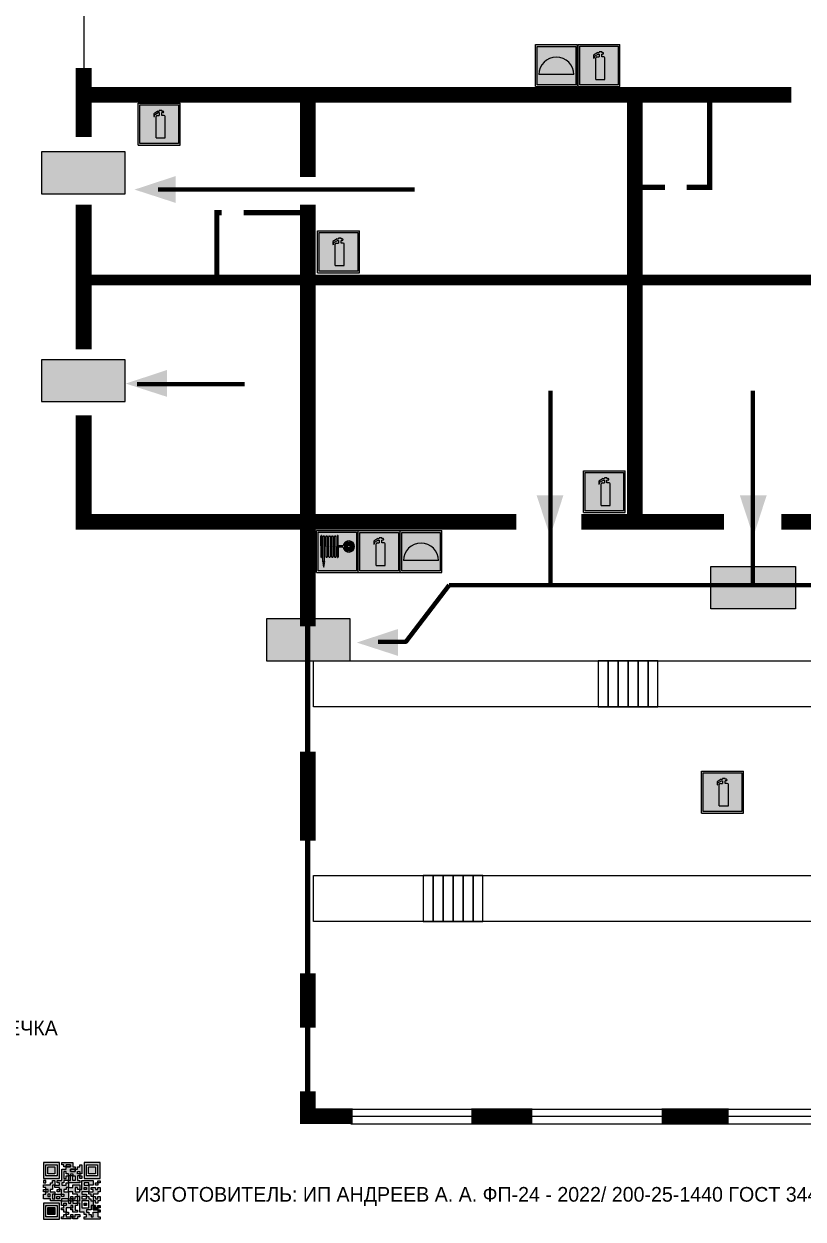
# Model space of a CAD drawing. Header units: millimetres. Extents: x 13114 to 67229, y 22859 to 38520.
# Drawn here: x 33410.3 to 33559.2, y 25476.6 to 25704.9 of the extents above; entities that cross this region are included whole.
import ezdxf

# ---------------------------------------------------------------- set-up
doc = ezdxf.new("R2010")
doc.units = ezdxf.units.MM
doc.layers.add('План_Штампы', color=7, linetype='Continuous')
doc.styles.add('обычный', font='arial.ttf')

# ---------------------------------------------------------------- blocks, each defined once
blk = doc.blocks.new('QR')
at = {"lineweight": 0}
h = blk.add_hatch(color=256, dxfattribs=at)
h.dxf.hatch_style = 1
h.paths.add_polyline_path([(9241.16, 2687.38), (9242.01, 2687.38), (9242.01, 2687.83), (9241.59, 2687.83), (9241.59, 2688.68), (9239.45, 2688.68), (9239.45, 2688.25), (9239.86, 2688.25), (9239.86, 2687.83), (9240.29, 2687.83), (9240.29, 2688.25), (9241.16, 2688.25), (9241.16, 2687.83), (9240.29, 2687.83), (9240.29, 2687.38), (9239.45, 2687.38), (9239.45, 2685.22), (9238.57, 2685.22), (9238.57, 2684.8), (9239.02, 2684.8), (9239.02, 2684.37), (9238.13, 2684.37), (9238.13, 2683.92), (9239.02, 2683.92), (9239.02, 2683.5), (9239.44, 2683.5), (9239.44, 2682.64), (9239.87, 2682.64), (9239.87, 2682.18), (9239.44, 2682.18), (9239.44, 2682.64), (9238.13, 2682.64), (9238.13, 2681.76), (9237.71, 2681.76), (9237.71, 2682.64), (9238.13, 2682.64), (9238.13, 2683.07), (9237.27, 2683.07), (9237.27, 2683.51), (9237.71, 2683.51), (9237.71, 2684.37), (9238.13, 2684.37), (9238.13, 2685.22), (9237.71, 2685.22), (9237.71, 2684.8), (9237.28, 2684.8), (9237.28, 2684.38), (9235.98, 2684.38), (9235.98, 2683.92), (9236.4, 2683.92), (9236.4, 2683.49), (9236.84, 2683.49), (9236.84, 2683.07), (9236.4, 2683.07), (9236.4, 2682.64), (9235.98, 2682.64), (9235.98, 2681.76), (9237.29, 2681.76), (9237.29, 2681.33), (9239.43, 2681.33), (9239.43, 2681.76), (9240.74, 2681.76), (9240.74, 2683.05), (9239.87, 2683.05), (9239.87, 2683.5), (9240.29, 2683.5), (9240.29, 2683.91), (9240.74, 2683.91), (9240.74, 2684.81), (9240.29, 2684.81), (9240.29, 2684.79), (9240.29, 2684.37), (9239.45, 2684.37), (9239.45, 2684.8), (9239.87, 2684.8), (9239.87, 2685.21), (9240.74, 2685.21), (9240.74, 2686.1), (9240.29, 2686.1), (9240.29, 2685.64), (9239.86, 2685.64), (9239.86, 2686.95), (9240.29, 2686.95), (9240.29, 2686.52), (9240.74, 2686.52), (9240.74, 2686.1), (9241.16, 2686.1), (9241.16, 2686.53), (9241.59, 2686.53), (9241.59, 2686.1), (9242.02, 2686.1), (9242.02, 2685.21), (9241.59, 2685.21), (9241.59, 2686.1), (9241.16, 2686.1), (9241.16, 2685.21), (9240.74, 2685.21), (9240.74, 2684.81), (9242.89, 2684.81), (9242.89, 2685.22), (9242.47, 2685.22), (9242.47, 2686.11), (9242.89, 2686.11), (9242.89, 2686.52), (9242.46, 2686.52), (9242.46, 2686.95), (9242.89, 2686.95), (9242.89, 2686.52), (9243.32, 2686.52), (9243.32, 2688.26), (9242.9, 2688.26), (9242.9, 2687.83), (9242.47, 2687.83), (9242.47, 2687.38), (9242.01, 2687.38), (9242.01, 2686.94), (9241.16, 2686.94)])
h.paths.add_polyline_path([(9239.02, 2682.18), (9239.02, 2681.76), (9238.54, 2681.76), (9238.54, 2682.18)], flags=16)
h.paths.add_polyline_path([(9237.27, 2682.65), (9237.27, 2682.19), (9236.83, 2682.19), (9236.83, 2682.65)], flags=16)
h = blk.add_hatch(color=256, dxfattribs=at)
h.dxf.hatch_style = 1
h.paths.add_polyline_path([(9238.15, 2687.83), (9236.83, 2687.83), (9236.83, 2686.52), (9238.15, 2686.52)], flags=0)
h.paths.add_polyline_path([(9239.01, 2685.65), (9239.01, 2688.68), (9235.98, 2688.68), (9235.98, 2685.65)])
h.paths.add_polyline_path([(9236.41, 2686.1), (9236.41, 2688.26), (9238.56, 2688.26), (9238.56, 2686.1)], flags=16)
h.paths.add_polyline_path([(9236.83, 2686.52), (9236.83, 2687.83), (9238.15, 2687.83), (9238.15, 2686.52)], flags=0)
h = blk.add_hatch(color=256, dxfattribs=at)
h.dxf.hatch_style = 1
h.paths.add_polyline_path([(9238.15, 2686.52), (9238.15, 2687.83), (9236.83, 2687.83), (9236.83, 2686.52)])
h.paths.add_polyline_path([(9245.91, 2686.52), (9245.91, 2687.83), (9244.59, 2687.83), (9244.59, 2686.52)], flags=0)
h.paths.add_polyline_path([(9246.77, 2685.65), (9246.77, 2688.68), (9243.74, 2688.68), (9243.74, 2685.65)])
h.paths.add_polyline_path([(9244.17, 2686.1), (9244.17, 2688.26), (9246.32, 2688.26), (9246.32, 2686.1)], flags=16)
h.paths.add_polyline_path([(9244.59, 2686.52), (9244.59, 2687.83), (9245.91, 2687.83), (9245.91, 2686.52)], flags=0)
h = blk.add_hatch(color=256, dxfattribs=at)
h.dxf.hatch_style = 1
h.paths.add_polyline_path([(9240.75, 2681.76), (9240.75, 2681.35), (9241.17, 2681.35), (9241.17, 2681.76)])
h.paths.add_polyline_path([(9241.6, 2682.18), (9241.17, 2682.18), (9241.17, 2681.76), (9241.6, 2681.76)])
h.paths.add_polyline_path([(9242.47, 2681.34), (9242.47, 2682.19), (9242.02, 2682.19), (9242.02, 2681.76), (9241.6, 2681.76), (9241.6, 2681.34)])
h.paths.add_polyline_path([(9239.87, 2678.3), (9239.44, 2678.3), (9239.44, 2677.89), (9241.17, 2677.89), (9241.17, 2678.3), (9240.28, 2678.3), (9240.28, 2678.73), (9239.87, 2678.73)])
h.paths.add_polyline_path([(9240.75, 2678.73), (9240.75, 2679.19), (9240.28, 2679.19), (9240.28, 2678.73)])
h.paths.add_polyline_path([(9241.6, 2678.73), (9241.17, 2678.73), (9241.17, 2678.3), (9241.6, 2678.3)])
h.paths.add_polyline_path([(9242.02, 2678.3), (9241.6, 2678.3), (9241.6, 2677.89), (9242.48, 2677.89), (9242.48, 2678.31), (9242.9, 2678.31), (9242.9, 2678.73), (9242.02, 2678.73)])
h.paths.add_polyline_path([(9246.36, 2684.37), (9246.36, 2684.79), (9245.93, 2684.79), (9245.93, 2684.37)])
h.paths.add_polyline_path([(9246.78, 2685.2), (9246.36, 2685.2), (9246.36, 2684.79), (9246.78, 2684.79)])
h.paths.add_polyline_path([(9245.91, 2687.83), (9244.59, 2687.83), (9244.59, 2686.52), (9245.91, 2686.52)])
h = blk.add_hatch(color=256, dxfattribs=at)
h.dxf.hatch_style = 1
h.paths.add_polyline_path([(9243.32, 2686.11), (9242.89, 2686.11), (9242.89, 2685.64), (9243.32, 2685.64)])
h.paths.add_polyline_path([(9239.02, 2683.07), (9239.02, 2683.5), (9238.56, 2683.5), (9238.56, 2683.07)])
h.paths.add_polyline_path([(9236.4, 2684.8), (9236.4, 2685.22), (9235.98, 2685.22), (9235.98, 2684.8)])
h.paths.add_polyline_path([(9236.4, 2683.07), (9236.4, 2683.49), (9235.98, 2683.49), (9235.98, 2683.07)])
h = blk.add_hatch(color=256, dxfattribs=at)
h.dxf.hatch_style = 1
h.paths.add_polyline_path([(9243.32, 2682.64), (9243.32, 2683.07), (9244.62, 2683.07), (9244.62, 2684.37), (9243.74, 2684.37), (9243.74, 2684.8), (9244.62, 2684.8), (9244.62, 2684.37), (9245.48, 2684.37), (9245.48, 2685.22), (9243.32, 2685.22), (9243.32, 2683.5), (9242.89, 2683.5), (9242.89, 2683.06), (9242.01, 2683.06), (9242.01, 2683.91), (9242.47, 2683.91), (9242.47, 2683.5), (9242.89, 2683.5), (9242.89, 2684.38), (9241.59, 2684.38), (9241.59, 2683.91), (9240.74, 2683.91), (9240.74, 2683.05), (9241.59, 2683.05), (9241.59, 2682.64), (9242.47, 2682.64), (9242.47, 2682.19), (9242.91, 2682.19), (9242.91, 2681.34), (9242.48, 2681.34), (9242.48, 2680.91), (9242.91, 2680.91), (9242.91, 2679.17), (9243.75, 2679.17), (9243.75, 2678.73), (9244.2, 2678.73), (9244.2, 2678.3), (9243.75, 2678.3), (9243.75, 2677.88), (9246.78, 2677.88), (9246.78, 2678.3), (9246.35, 2678.3), (9246.35, 2679.19), (9245.48, 2679.19), (9245.48, 2678.31), (9245.05, 2678.31), (9245.05, 2678.73), (9244.62, 2678.73), (9244.62, 2679.19), (9244.2, 2679.19), (9244.2, 2679.61), (9245.05, 2679.61), (9245.05, 2680.46), (9245.48, 2680.46), (9245.48, 2681.34), (9245.04, 2681.34), (9245.04, 2681.76), (9244.63, 2681.76), (9244.63, 2682.19), (9244.21, 2682.19), (9244.21, 2681.76), (9243.32, 2681.76), (9243.32, 2682.19), (9244.21, 2682.19), (9244.21, 2682.64)])
h.paths.add_polyline_path([(9243.75, 2683.49), (9243.75, 2683.92), (9244.21, 2683.92), (9244.21, 2683.49)], flags=16)
h.paths.add_polyline_path([(9243.32, 2681.34), (9244.63, 2681.34), (9244.63, 2680.04), (9243.32, 2680.04)], flags=16)
h.paths.add_polyline_path([(9243.76, 2680.89), (9244.18, 2680.89), (9244.18, 2680.48), (9243.76, 2680.48)], flags=0)
h = blk.add_hatch(color=256, dxfattribs=at)
h.dxf.hatch_style = 1
h.paths.add_polyline_path([(9246.36, 2683.07), (9246.78, 2683.07), (9246.78, 2683.92), (9246.36, 2683.92), (9246.36, 2683.49), (9245.92, 2683.49), (9245.92, 2683.92), (9245.06, 2683.92), (9245.06, 2683.49), (9245.48, 2683.49), (9245.48, 2683.07), (9244.62, 2683.07), (9244.62, 2682.65), (9245.05, 2682.65), (9245.05, 2682.18), (9245.48, 2682.18), (9245.48, 2682.65), (9246.36, 2682.65)])
h.paths.add_polyline_path([(9246.78, 2682.18), (9246.36, 2682.18), (9246.36, 2681.75), (9245.92, 2681.75), (9245.92, 2682.18), (9245.48, 2682.18), (9245.48, 2681.34), (9245.48, 2681.34), (9245.94, 2681.34), (9245.94, 2680.91), (9246.36, 2680.91), (9246.36, 2681.34), (9246.78, 2681.34)])
h = blk.add_hatch(color=256, dxfattribs=at)
h.dxf.hatch_style = 1
h.paths.add_polyline_path([(9235.98, 2680.9), (9235.98, 2677.86), (9239.02, 2677.86), (9239.02, 2680.9)])
h.paths.add_polyline_path([(9238.57, 2680.48), (9238.57, 2678.32), (9236.41, 2678.32), (9236.41, 2680.48)], flags=16)
h.paths.add_polyline_path([(9238.15, 2680.05), (9238.15, 2678.74), (9236.83, 2678.74), (9236.83, 2680.05)], flags=0)
h = blk.add_hatch(color=256, dxfattribs=at)
h.dxf.hatch_style = 1
h.paths.add_polyline_path([(9242.02, 2680.46), (9242.48, 2680.46), (9242.48, 2680.91), (9241.58, 2680.91), (9241.58, 2681.35), (9241.17, 2681.35), (9241.17, 2680.91), (9240.75, 2680.91), (9240.75, 2681.33), (9239.43, 2681.33), (9239.43, 2680.46), (9239.86, 2680.46), (9239.86, 2680.92), (9240.3, 2680.92), (9240.3, 2680.46), (9239.86, 2680.46), (9239.86, 2680.04), (9239.44, 2680.04), (9239.44, 2679.62), (9239.86, 2679.62), (9239.86, 2679.19), (9240.29, 2679.19), (9240.29, 2680.03), (9241.18, 2680.03), (9241.18, 2680.47), (9241.6, 2680.47), (9241.6, 2680.03), (9241.18, 2680.03), (9241.18, 2679.61), (9241.6, 2679.61), (9241.6, 2679.19), (9242.47, 2679.19), (9242.47, 2679.6), (9242.02, 2679.6)])
h = blk.add_hatch(color=256, dxfattribs=at)
h.dxf.hatch_style = 1
h.paths.add_polyline_path([(9244.18, 2680.48), (9244.18, 2680.89), (9243.76, 2680.89), (9243.76, 2680.48)])
h = blk.add_hatch(color=256, dxfattribs=at)
h.dxf.hatch_style = 1
h.paths.add_polyline_path([(9245.93, 2680.04), (9245.93, 2680.46), (9245.48, 2680.46), (9245.48, 2679.62), (9246.35, 2679.62), (9246.35, 2680.04)])
h.paths.add_polyline_path([(9246.78, 2680.04), (9246.78, 2680.46), (9246.35, 2680.46), (9246.35, 2680.04)])
h.paths.add_polyline_path([(9246.78, 2679.18), (9246.78, 2679.62), (9246.35, 2679.62), (9246.35, 2679.18)])
h = blk.add_hatch(color=256, dxfattribs=at)
h.dxf.hatch_style = 1
h.paths.add_polyline_path([(9238.15, 2680.05), (9236.83, 2680.05), (9236.83, 2678.74), (9238.15, 2678.74)])
for points in [[(9237.71, 2685.22), (9238.13, 2685.22), (9238.13, 2684.37), (9237.71, 2684.37), (9237.71, 2683.51), (9237.27, 2683.51), (9237.27, 2683.07), (9238.13, 2683.07), (9238.13, 2682.64), (9237.71, 2682.64), (9237.71, 2681.76), (9238.13, 2681.76), (9238.13, 2682.64), (9239.44, 2682.64), (9239.44, 2683.5), (9239.02, 2683.5), (9239.02, 2683.07), (9238.56, 2683.07), (9238.56, 2683.5), (9239.02, 2683.5), (9239.02, 2683.92), (9238.13, 2683.92), (9238.13, 2684.37), (9239.02, 2684.37), (9239.02, 2684.8), (9238.57, 2684.8), (9238.57, 2685.22), (9239.45, 2685.22), (9239.45, 2687.38), (9240.29, 2687.38), (9240.29, 2687.83), (9239.86, 2687.83), (9239.86, 2688.25), (9239.45, 2688.25), (9239.45, 2688.68), (9241.59, 2688.68), (9241.59, 2687.83), (9242.01, 2687.83), (9242.01, 2687.38), (9242.47, 2687.38), (9242.47, 2687.83), (9242.9, 2687.83), (9242.9, 2688.26), (9243.32, 2688.26), (9243.32, 2686.52), (9242.89, 2686.52), (9242.89, 2686.11), (9243.32, 2686.11), (9243.32, 2685.64), (9242.89, 2685.64), (9242.89, 2686.11), (9242.47, 2686.11), (9242.47, 2685.22), (9242.89, 2685.22), (9242.89, 2684.81), (9240.74, 2684.81), (9240.74, 2683.91), (9241.59, 2683.91), (9241.59, 2684.38), (9242.89, 2684.38), (9242.89, 2683.5), (9242.47, 2683.5), (9242.47, 2683.91), (9242.01, 2683.91), (9242.01, 2683.06), (9242.89, 2683.06), (9242.89, 2683.5), (9243.32, 2683.5), (9243.32, 2685.22), (9245.48, 2685.22), (9245.48, 2684.37), (9244.62, 2684.37), (9244.62, 2683.07), (9245.48, 2683.07), (9245.48, 2683.49), (9245.06, 2683.49), (9245.06, 2683.92), (9245.92, 2683.92), (9245.92, 2683.49), (9246.36, 2683.49), (9246.36, 2683.92), (9246.78, 2683.92), (9246.78, 2683.07), (9246.36, 2683.07), (9246.36, 2682.65), (9245.48, 2682.65), (9245.48, 2682.18), (9245.92, 2682.18), (9245.92, 2681.75), (9246.36, 2681.75), (9246.36, 2682.18), (9246.78, 2682.18), (9246.78, 2681.34), (9246.36, 2681.34), (9246.36, 2680.91), (9245.94, 2680.91), (9245.94, 2681.34), (9245.48, 2681.34), (9245.48, 2680.46), (9245.93, 2680.46), (9245.93, 2680.04), (9246.35, 2680.04), (9246.35, 2680.46), (9246.78, 2680.46), (9246.78, 2680.04), (9246.78, 2680.04), (9246.35, 2680.04), (9246.35, 2679.62), (9246.78, 2679.62), (9246.78, 2679.18), (9246.35, 2679.18), (9246.35, 2678.3), (9246.78, 2678.3), (9246.78, 2677.88), (9243.75, 2677.88), (9243.75, 2678.3), (9244.2, 2678.3), (9244.2, 2678.73), (9243.75, 2678.73), (9243.75, 2679.17), (9242.91, 2679.17), (9242.91, 2680.91), (9242.48, 2680.91), (9242.48, 2680.46), (9242.02, 2680.46), (9242.02, 2679.6), (9242.47, 2679.6), (9242.47, 2679.19), (9241.6, 2679.19), (9241.6, 2679.61), (9241.18, 2679.61), (9241.18, 2680.03), (9240.29, 2680.03), (9240.29, 2679.19), (9240.75, 2679.19), (9240.75, 2678.73), (9240.28, 2678.73), (9240.28, 2678.3), (9241.17, 2678.3), (9241.17, 2678.73), (9241.6, 2678.73), (9241.6, 2678.3), (9242.02, 2678.3), (9242.02, 2678.73), (9242.9, 2678.73), (9242.9, 2678.31), (9242.48, 2678.31), (9242.48, 2677.89), (9241.6, 2677.89), (9241.6, 2678.3), (9241.17, 2678.3), (9241.17, 2677.89), (9239.44, 2677.89), (9239.44, 2678.3), (9239.87, 2678.3), (9239.87, 2678.73), (9240.28, 2678.73), (9240.28, 2679.19), (9240.29, 2679.19), (9239.86, 2679.19), (9239.86, 2679.62), (9239.44, 2679.62), (9239.44, 2680.04), (9239.86, 2680.04), (9239.86, 2680.46), (9239.43, 2680.46), (9239.43, 2681.33), (9237.29, 2681.33), (9237.29, 2681.76), (9235.98, 2681.76), (9235.98, 2682.64), (9236.4, 2682.64), (9236.4, 2683.07), (9235.98, 2683.07), (9235.98, 2683.49), (9236.4, 2683.49), (9236.4, 2683.92), (9235.98, 2683.92), (9235.98, 2684.38), (9237.28, 2684.38), (9237.28, 2684.8), (9237.71, 2684.8), (9237.71, 2685.22), (9237.92, 2685.22)], [(9240.74, 2685.21), (9239.87, 2685.21), (9239.87, 2684.8), (9239.45, 2684.8), (9239.45, 2684.37), (9240.29, 2684.37), (9240.29, 2684.79), (9240.29, 2684.81), (9240.74, 2684.81), (9240.74, 2685.21), (9239.87, 2685.21)], [(9240.74, 2686.1), (9240.74, 2686.52), (9240.29, 2686.52), (9240.29, 2686.95), (9239.86, 2686.95), (9239.86, 2685.64), (9240.29, 2685.64), (9240.29, 2686.1), (9240.74, 2686.1), (9240.74, 2686.52)], [(9244.62, 2684.37), (9244.62, 2684.8), (9243.74, 2684.8), (9243.74, 2684.37), (9244.62, 2684.37)], [(9240.74, 2683.05), (9240.74, 2681.76), (9239.43, 2681.76), (9239.43, 2681.33), (9240.75, 2681.33), (9240.75, 2681.35), (9240.75, 2680.91), (9241.17, 2680.91), (9241.17, 2681.35), (9241.58, 2681.35), (9241.58, 2680.91), (9242.48, 2680.91), (9242.48, 2681.34), (9242.91, 2681.34), (9242.91, 2682.19), (9242.47, 2682.19), (9242.47, 2682.64), (9241.59, 2682.64), (9241.59, 2683.05), (9240.74, 2683.05)], [(9240.74, 2683.91), (9240.29, 2683.91), (9240.29, 2683.5), (9239.87, 2683.5), (9239.87, 2683.05), (9240.74, 2683.05), (9240.74, 2683.91)], [(9244.62, 2683.07), (9243.32, 2683.07), (9243.32, 2682.64), (9244.21, 2682.64), (9244.21, 2682.19), (9243.32, 2682.19), (9243.32, 2681.76), (9244.21, 2681.76), (9244.21, 2682.19), (9244.63, 2682.19), (9244.63, 2681.76), (9245.04, 2681.76), (9245.04, 2681.34), (9245.48, 2681.34)], [(9245.48, 2682.18), (9245.05, 2682.18), (9245.05, 2682.65), (9244.62, 2682.65), (9244.62, 2683.07)], [(9239.86, 2680.46), (9239.86, 2680.92), (9240.3, 2680.92), (9240.3, 2680.46), (9239.86, 2680.46)], [(9241.6, 2681.76), (9242.02, 2681.76), (9242.02, 2682.19), (9242.47, 2682.19), (9242.47, 2681.34), (9241.6, 2681.34), (9241.6, 2681.76)], [(9245.48, 2680.46), (9245.05, 2680.46), (9245.05, 2679.61), (9244.2, 2679.61), (9244.2, 2679.19), (9244.62, 2679.19), (9244.62, 2678.73), (9245.05, 2678.73), (9245.05, 2678.31), (9245.48, 2678.31), (9245.48, 2679.19), (9246.35, 2679.19), (9246.35, 2679.07)], [(9245.48, 2682.18), (9245.48, 2681.34)], [(9246.35, 2679.62), (9245.48, 2679.62), (9245.48, 2680.46)], [(9245.48, 2680.46), (9245.48, 2679.62), (9246.35, 2679.62), (9246.35, 2680.04), (9245.93, 2680.04), (9245.93, 2680.46), (9245.48, 2680.46), (9245.48, 2679.62)], [(9246.35, 2679.62), (9246.35, 2679.18)]]:
    blk.add_lwpolyline(points, dxfattribs=at)
for points in [[(9235.98, 2685.65), (9239.01, 2685.65), (9239.01, 2688.68), (9235.98, 2688.68)], [(9236.41, 2688.26), (9238.56, 2688.26), (9238.56, 2686.1), (9236.41, 2686.1)], [(9236.83, 2687.83), (9238.15, 2687.83), (9238.15, 2686.52), (9236.83, 2686.52)], [(9240.29, 2687.83), (9241.16, 2687.83), (9241.16, 2688.25), (9240.29, 2688.25)], [(9240.29, 2688.25), (9241.16, 2688.25), (9241.16, 2687.83), (9240.29, 2687.83)], [(9242.01, 2687.38), (9241.16, 2687.38), (9241.16, 2686.94), (9242.01, 2686.94)], [(9241.16, 2687.38), (9242.01, 2687.38), (9242.01, 2686.94), (9241.16, 2686.94)], [(9243.74, 2685.65), (9246.77, 2685.65), (9246.77, 2688.68), (9243.74, 2688.68)], [(9244.17, 2688.26), (9246.32, 2688.26), (9246.32, 2686.1), (9244.17, 2686.1)], [(9244.59, 2687.83), (9245.91, 2687.83), (9245.91, 2686.52), (9244.59, 2686.52)], [(9235.98, 2684.8), (9236.4, 2684.8), (9236.4, 2685.22), (9235.98, 2685.22)], [(9241.16, 2686.1), (9240.74, 2686.1), (9240.74, 2685.21), (9241.16, 2685.21)], [(9241.16, 2686.53), (9241.59, 2686.53), (9241.59, 2686.1), (9241.16, 2686.1)], [(9241.59, 2686.1), (9242.02, 2686.1), (9242.02, 2685.21), (9241.59, 2685.21)], [(9242.89, 2686.52), (9242.46, 2686.52), (9242.46, 2686.95), (9242.89, 2686.95)], [(9245.93, 2684.79), (9246.36, 2684.79), (9246.36, 2684.37), (9245.93, 2684.37)], [(9246.36, 2685.2), (9246.78, 2685.2), (9246.78, 2684.79), (9246.36, 2684.79)], [(9236.4, 2683.07), (9236.84, 2683.07), (9236.84, 2683.49), (9236.4, 2683.49)], [(9236.83, 2682.19), (9237.27, 2682.19), (9237.27, 2682.65), (9236.83, 2682.65)], [(9239.44, 2682.64), (9239.87, 2682.64), (9239.87, 2682.18), (9239.44, 2682.18)], [(9243.75, 2683.92), (9244.21, 2683.92), (9244.21, 2683.49), (9243.75, 2683.49)], [(9235.98, 2677.86), (9239.02, 2677.86), (9239.02, 2680.9), (9235.98, 2680.9)], [(9236.41, 2680.48), (9238.57, 2680.48), (9238.57, 2678.32), (9236.41, 2678.32)], [(9238.54, 2682.18), (9239.02, 2682.18), (9239.02, 2681.76), (9238.54, 2681.76)], [(9240.75, 2681.76), (9241.17, 2681.76), (9241.17, 2681.35), (9240.75, 2681.35)], [(9241.17, 2682.18), (9241.6, 2682.18), (9241.6, 2681.76), (9241.17, 2681.76)], [(9241.18, 2680.03), (9241.6, 2680.03), (9241.6, 2680.47), (9241.18, 2680.47)], [(9243.32, 2680.04), (9244.63, 2680.04), (9244.63, 2681.34), (9243.32, 2681.34)], [(9243.76, 2680.89), (9244.18, 2680.89), (9244.18, 2680.48), (9243.76, 2680.48)], [(9236.83, 2680.05), (9238.15, 2680.05), (9238.15, 2678.74), (9236.83, 2678.74)]]:
    blk.add_lwpolyline(points, close=True, dxfattribs=at)
blk = doc.blocks.new('A$C7B4425F7')
at = {"true_color": 0xffffff}
blk.add_hatch(color=7, dxfattribs=at).paths.add_polyline_path([(0, 0), (-16, 0), (-16, -8), (0, -8)])
h = blk.add_hatch(color=126)
h.paths.add_polyline_path([(-0.2, -0.2), (-15.8, -0.2), (-15.8, -7.8), (-0.2, -7.8)])
h.paths.add_polyline_path([(-11.76, -2.03), (-11.76, -3.66), (-11.17, -3.66, -0.568275), (-11.17, -6.18), (-12.58, -6.18), (-12.58, -2.03)], flags=16)
h.paths.add_polyline_path([(-13.33, -4.12, -0.495768), (-13.59, -6.18), (-15.03, -6.18), (-15.03, -2.03), (-13.59, -2.03, -0.487973)], flags=16)
h.paths.add_polyline_path([(-10.25, -2.03), (-9.48, -2.03), (-9.48, -6.18), (-10.25, -6.18)], flags=16)
h.paths.add_polyline_path([(-13.84, -3.69), (-14.24, -3.69), (-14.24, -3.03), (-13.9, -3.03, -0.692621)], flags=0)
h.paths.add_polyline_path([(-9.15, -2.03), (-8.4, -2.03), (-8.04, -3.07), (-7.68, -2.03), (-6.93, -2.03), (-7.64, -4.1), (-6.93, -6.18), (-7.68, -6.18), (-8.04, -5.14), (-8.4, -6.18), (-9.15, -6.18), (-8.44, -4.1)], flags=16)
h.paths.add_polyline_path([(-11.76, -4.46), (-11.42, -4.46, -0.692621), (-11.36, -5.12), (-11.76, -5.12)], flags=0)
h.paths.add_polyline_path([(-13.9, -5.2), (-14.24, -5.2), (-14.24, -4.55), (-13.84, -4.55, -0.708038)], flags=0)
edge = h.paths.add_edge_path(flags=16)
edge.add_ellipse((-5.51, -4.08), major_axis=(0, 2.05), ratio=0.586184, start_angle=0, end_angle=360)
edge = h.paths.add_edge_path(flags=0)
edge.add_ellipse((-5.51, -4.08), major_axis=(0, 1.14), ratio=0.454828, start_angle=0, end_angle=360)
h.paths.add_polyline_path([(-4.13, -4.96, 0.377264), (-3.48, -4.52, 0.0555), (-3.16, -2.03), (-1.66, -2.03), (-1.66, -4.96), (-0.96, -4.96), (-0.96, -7.01), (-1.75, -7.01), (-1.75, -6.18), (-3.3, -6.18), (-3.3, -7.02), (-4.13, -7.02)], flags=16)
h.paths.add_polyline_path([(-2.73, -2.91), (-2.28, -2.91), (-2.28, -4.96), (-3.05, -4.96, 0.079136)], flags=0)
at = {"color": 126}
blk.add_lwpolyline([(-16, -8), (0, -8), (0, 0), (-16, 0)], close=True, dxfattribs=at)
blk = doc.blocks.new('A$C37112FD5')
at = {"true_color": 0xf5f5ff}
h = blk.add_hatch(color=7, dxfattribs=at)
h.dxf.hatch_style = 1
h.paths.add_polyline_path([(12.8, -7.4), (0, -7.4), (0, -20.2), (12.8, -20.2)])
h.paths.add_polyline_path([(12.29, -7.91), (12.29, -19.69), (0.51, -19.69), (0.51, -7.91)], flags=16)
h.paths.add_polyline_path([(4.98, -9.04, -0.42597), (5.17, -9.22), (5.17, -12.25), (5.17, -15.29, -0.432244), (4.98, -15.47), (4.83, -15.47, -0.42597), (4.64, -15.29), (4.64, -12.25), (4.64, -9.22, -0.432244), (4.83, -9.04)], flags=0)
h.paths.add_polyline_path([(4.28, -9.22), (4.28, -12.25), (4.28, -15.29, -0.432244), (4.09, -15.47), (3.94, -15.47, -0.42597), (3.75, -15.29), (3.75, -12.25), (3.75, -9.22, -0.432244), (3.94, -9.04), (4.09, -9.04, -0.42597)], flags=0)
h.paths.add_polyline_path([(5.72, -9.04), (5.87, -9.04, -0.42597), (6.06, -9.22), (6.06, -12.25), (6.06, -15.29, -0.432244), (5.87, -15.47), (5.72, -15.47, -0.42597), (5.53, -15.29), (5.53, -12.25), (5.53, -9.22, -0.432244)], flags=0)
h.paths.add_polyline_path([(6.42, -8.9), (6.5, -8.9, -0.42597), (6.69, -9.08), (6.69, -12.03), (8.21, -12.03, -15.824349), (8.21, -12.47), (6.69, -12.47), (6.69, -15.42, -0.432244), (6.5, -15.6), (6.42, -15.6)], flags=0)
h.paths.add_polyline_path([(3.39, -9.22), (3.39, -12.25), (3.39, -15.29, -0.432244), (3.2, -15.47), (3.05, -15.47, -0.42597), (2.85, -15.29), (2.85, -12.25), (2.85, -9.22, -0.432244), (3.05, -9.04), (3.2, -9.04, -0.42597)], flags=0)
h.paths.add_polyline_path([(2.5, -9.22), (2.5, -16.71), (1.96, -16.71), (1.96, -9.22, -0.432244), (2.15, -9.04), (2.31, -9.04, -0.42597)], flags=0)
h.paths.add_polyline_path([(1.61, -8.9), (1.61, -15.6), (1.57, -15.6, -0.42597), (1.37, -15.42), (1.37, -12.03), (1.37, -9.09, -0.432244), (1.57, -8.9)], flags=0)
h.paths.add_polyline_path([(9.76, -10.81), (9.76, -12.03), (8.49, -12.03, -0.336371)], flags=0)
h.paths.add_polyline_path([(8.49, -12.47), (9.76, -12.47), (9.76, -13.7, -0.336371)], flags=0)
h.paths.add_polyline_path([(10.11, -10.81, -0.336371), (11.38, -12.03), (10.11, -12.03)], flags=0)
h.paths.add_polyline_path([(10.11, -12.47), (11.38, -12.47, -0.336371), (10.11, -13.7)], flags=0)
h.paths.add_polyline_path([(2.5, -16.84), (2.5, -17.05), (1.97, -17.05), (1.97, -16.84)], flags=0)
h.paths.add_polyline_path([(2.5, -17.24, -0.033778), (2.24, -18.6, -0.033778), (1.97, -17.24)], flags=0)
h = blk.add_hatch(color=242)
h.dxf.hatch_style = 1
h.paths.add_polyline_path([(12.29, -7.91), (0.51, -7.91), (0.51, -19.69), (12.29, -19.69)])
h.paths.add_polyline_path([(6.42, -15.6), (6.42, -8.9), (6.5, -8.9, -0.42597), (6.69, -9.08), (6.69, -12.03), (8.21, -12.03, -15.824349), (8.21, -12.47), (6.69, -12.47), (6.69, -15.42, -0.432244), (6.5, -15.6)], flags=16)
h.paths.add_polyline_path([(5.87, -15.47), (5.72, -15.47, -0.42597), (5.53, -15.29), (5.53, -12.25), (5.53, -9.22, -0.432244), (5.72, -9.04), (5.87, -9.04, -0.42597), (6.06, -9.22), (6.06, -12.25), (6.06, -15.29, -0.432244)], flags=16)
h.paths.add_polyline_path([(4.98, -15.47), (4.83, -15.47, -0.42597), (4.64, -15.29), (4.64, -12.25), (4.64, -9.22, -0.432244), (4.83, -9.04), (4.98, -9.04, -0.42597), (5.17, -9.22), (5.17, -12.25), (5.17, -15.29, -0.432244)], flags=16)
h.paths.add_polyline_path([(4.09, -15.47), (3.94, -15.47, -0.42597), (3.75, -15.29), (3.75, -12.25), (3.75, -9.22, -0.432244), (3.94, -9.04), (4.09, -9.04, -0.42597), (4.28, -9.22), (4.28, -12.25), (4.28, -15.29, -0.432244)], flags=16)
h.paths.add_polyline_path([(3.2, -15.47), (3.05, -15.47, -0.42597), (2.85, -15.29), (2.85, -12.25), (2.85, -9.22, -0.432244), (3.05, -9.04), (3.2, -9.04, -0.42597), (3.39, -9.22), (3.39, -12.25), (3.39, -15.29, -0.432244)], flags=16)
h.paths.add_polyline_path([(2.5, -17.05), (1.97, -17.05), (1.97, -16.84), (2.5, -16.84)], flags=16)
h.paths.add_polyline_path([(2.5, -17.24, -0.033778), (2.24, -18.6, -0.033778), (1.97, -17.24)], flags=16)
h.paths.add_polyline_path([(2.5, -16.71), (1.96, -16.71), (1.96, -9.22, -0.432244), (2.15, -9.04), (2.31, -9.04, -0.42597), (2.5, -9.22)], flags=16)
h.paths.add_polyline_path([(1.61, -15.6), (1.57, -15.6, -0.42597), (1.37, -15.42), (1.37, -12.03), (1.37, -9.09, -0.432244), (1.57, -8.9), (1.61, -8.9)], flags=16)
h.paths.add_polyline_path([(8.49, -12.47), (9.76, -12.47), (9.76, -13.7, -0.336371)], flags=0)
h.paths.add_polyline_path([(10.11, -13.7), (10.11, -12.47), (11.38, -12.47, -0.336371)], flags=0)
h.paths.add_polyline_path([(8.49, -12.03, -0.336371), (9.76, -10.81), (9.76, -12.03)], flags=0)
h.paths.add_polyline_path([(10.11, -12.03), (10.11, -10.81, -0.336371), (11.38, -12.03)], flags=0)
h = blk.add_hatch(color=7, dxfattribs=at)
h.dxf.hatch_style = 1
h.paths.add_polyline_path([(1.61, -8.9), (1.57, -8.9, 0.432244), (1.37, -9.09), (1.37, -12.03), (1.37, -15.42, 0.42597), (1.57, -15.6), (1.61, -15.6)])
h.paths.add_polyline_path([(2.5, -9.22, 0.42597), (2.31, -9.04), (2.15, -9.04, 0.432244), (1.96, -9.22), (1.96, -16.71), (2.5, -16.71)])
h.paths.add_polyline_path([(2.5, -16.84), (1.97, -16.84), (1.97, -17.05), (2.5, -17.05)])
h.paths.add_polyline_path([(2.5, -17.24), (1.97, -17.24, 0.033778), (2.24, -18.6, 0.033778)])
h.paths.add_polyline_path([(3.39, -12.25), (3.39, -9.22, 0.42597), (3.2, -9.04), (3.05, -9.04, 0.432244), (2.85, -9.22), (2.85, -12.25), (2.85, -15.29, 0.42597), (3.05, -15.47), (3.2, -15.47, 0.432244), (3.39, -15.29)])
h.paths.add_polyline_path([(4.28, -12.25), (4.28, -9.22, 0.42597), (4.09, -9.04), (3.94, -9.04, 0.432244), (3.75, -9.22), (3.75, -12.25), (3.75, -15.29, 0.42597), (3.94, -15.47), (4.09, -15.47, 0.432244), (4.28, -15.29)])
h.paths.add_polyline_path([(5.17, -12.25), (5.17, -9.22, 0.42597), (4.98, -9.04), (4.83, -9.04, 0.432244), (4.64, -9.22), (4.64, -12.25), (4.64, -15.29, 0.42597), (4.83, -15.47), (4.98, -15.47, 0.432244), (5.17, -15.29)])
h.paths.add_polyline_path([(6.06, -12.25), (6.06, -9.22, 0.42597), (5.87, -9.04), (5.72, -9.04, 0.432244), (5.53, -9.22), (5.53, -12.25), (5.53, -15.29, 0.42597), (5.72, -15.47), (5.87, -15.47, 0.432244), (6.06, -15.29)])
h.paths.add_polyline_path([(6.69, -12.47), (8.21, -12.47, 15.824349), (8.21, -12.03), (6.69, -12.03), (6.69, -9.08, 0.42597), (6.5, -8.9), (6.42, -8.9), (6.42, -15.6), (6.5, -15.6, 0.432244), (6.69, -15.42)])
h.paths.add_polyline_path([(8.49, -12.47), (9.76, -12.47), (9.76, -13.7, -0.336371)], flags=16)
h.paths.add_polyline_path([(8.49, -12.03, -0.336371), (9.76, -10.81), (9.76, -12.03)], flags=16)
h.paths.add_polyline_path([(10.11, -12.47), (11.38, -12.47, -0.336371), (10.11, -13.7)], flags=16)
h.paths.add_polyline_path([(10.11, -12.03), (10.11, -10.81, -0.336371), (11.38, -12.03)], flags=16)
h = blk.add_hatch(color=242)
h.dxf.hatch_style = 1
h.paths.add_polyline_path([(9.76, -10.81, 0.336371), (8.49, -12.03), (9.76, -12.03)])
h.paths.add_polyline_path([(10.11, -10.81), (10.11, -12.03), (11.38, -12.03, 0.336371)])
h.paths.add_polyline_path([(11.38, -12.47), (10.11, -12.47), (10.11, -13.7, 0.336371)])
h.paths.add_polyline_path([(9.76, -12.47), (8.49, -12.47, 0.336371), (9.76, -13.7)])
at = {"color": 242, "lineweight": 5}
for p, q in [((0, -20.2), (0, -7.4)), ((0, -7.4), (12.8, -7.4)), ((1.37, -12.03), (1.37, -9.08)), ((1.57, -8.9), (1.61, -8.9)), ((1.61, -8.9), (1.61, -15.6)), ((1.96, -16.71), (1.96, -9.22)), ((2.15, -9.04), (2.31, -9.04)), ((2.5, -16.71), (2.5, -9.22)), ((2.85, -12.25), (2.85, -9.22)), ((3.05, -9.04), (3.2, -9.04)), ((3.39, -12.25), (3.39, -9.22)), ((3.75, -12.25), (3.75, -9.22)), ((3.94, -9.04), (4.09, -9.04)), ((4.28, -12.25), (4.28, -9.22)), ((4.64, -12.25), (4.64, -9.22)), ((4.83, -9.04), (4.98, -9.04)), ((5.17, -12.25), (5.17, -9.22)), ((5.53, -12.25), (5.53, -9.22)), ((5.72, -9.04), (5.87, -9.04)), ((6.06, -12.25), (6.06, -9.22)), ((6.42, -8.9), (6.42, -15.6)), ((6.5, -8.9), (6.42, -8.9)), ((6.69, -12.03), (6.69, -9.08)), ((9.76, -10.81), (9.76, -12.03)), ((10.11, -10.81), (10.11, -12.03)), ((12.8, -20.2), (12.8, -7.4)), ((1.37, -12.03), (1.37, -15.42)), ((2.85, -12.25), (2.85, -15.29)), ((3.39, -12.25), (3.39, -15.29)), ((3.75, -12.25), (3.75, -15.29)), ((4.28, -12.25), (4.28, -15.29)), ((4.64, -12.25), (4.64, -15.29)), ((5.17, -12.25), (5.17, -15.29)), ((5.53, -12.25), (5.53, -15.29)), ((6.06, -12.25), (6.06, -15.29)), ((8.21, -12.03), (6.69, -12.03)), ((8.21, -12.47), (6.69, -12.47)), ((6.69, -12.47), (6.69, -15.42)), ((9.76, -12.03), (8.49, -12.03)), ((9.76, -12.47), (8.49, -12.47)), ((9.76, -12.47), (9.76, -13.7)), ((11.38, -12.03), (10.11, -12.03)), ((11.38, -12.47), (10.11, -12.47)), ((10.11, -12.47), (10.11, -13.7)), ((1.57, -15.6), (1.61, -15.6)), ((1.96, -16.71), (2.5, -16.71)), ((1.97, -16.84), (2.5, -16.84)), ((1.97, -17.05), (1.97, -16.84)), ((2.5, -17.05), (1.97, -17.05)), ((1.97, -17.24), (2.5, -17.24)), ((2.5, -16.84), (2.5, -17.05)), ((3.05, -15.47), (3.2, -15.47)), ((3.94, -15.47), (4.09, -15.47)), ((4.83, -15.47), (4.98, -15.47)), ((5.72, -15.47), (5.87, -15.47)), ((6.42, -15.6), (6.5, -15.6)), ((0, -20.2), (12.8, -20.2))]:
    blk.add_line(p, q, dxfattribs=at)
blk.add_lwpolyline([(0.51, -7.91), (12.29, -7.91), (12.29, -19.69), (0.51, -19.69)], close=True, dxfattribs=at)
for centre, radius, start, end in [((1.56, -9.09), 0.182, 87.1027, 180.6071), ((2.15, -9.22), 0.182, 87.1027, 180.6071), ((2.32, -9.22), 0.182, 359.3929, 92.8973), ((3.04, -9.22), 0.182, 87.1027, 180.6071), ((3.21, -9.22), 0.182, 359.3929, 92.8973), ((3.93, -9.22), 0.182, 87.1027, 180.6071), ((4.1, -9.22), 0.182, 359.3929, 92.8973), ((4.82, -9.22), 0.182, 87.1027, 180.6071), ((4.99, -9.22), 0.182, 359.3929, 92.8973), ((5.71, -9.22), 0.182, 87.1027, 180.6071), ((5.88, -9.22), 0.182, 359.3929, 92.8973), ((6.51, -9.09), 0.182, 359.3929, 92.8973), ((9.93, -12.25), 1.74, 187.2319, 172.7681), ((9.93, -12.25), 1.46, 96.9927, 171.3585), ((9.93, -12.25), 1.46, 8.6415, 83.0073), ((9.93, -12.25), 1.46, 188.6415, 263.0073), ((9.93, -12.25), 1.46, 276.9927, 351.3585), ((1.56, -15.42), 0.182, 179.3929, 272.8973), ((12.17, -15.98), 10.27, 187.041, 194.7793), ((-7.7, -15.98), 10.27, 345.2207, 352.959), ((3.04, -15.29), 0.182, 179.3929, 272.8973), ((3.21, -15.29), 0.182, 267.1027, 0.6071), ((3.93, -15.29), 0.182, 179.3929, 272.8973), ((4.1, -15.29), 0.182, 267.1027, 0.6071), ((4.82, -15.29), 0.182, 179.3929, 272.8973), ((4.99, -15.29), 0.182, 267.1027, 0.6071), ((5.71, -15.29), 0.182, 179.3929, 272.8973), ((5.88, -15.29), 0.182, 267.1027, 0.6071), ((6.51, -15.42), 0.182, 267.1027, 0.6071)]:
    blk.add_arc(centre, radius, start, end, dxfattribs=at)
blk = doc.blocks.new('A$C3AD82952')
at = {"true_color": 0xf5f5ff}
h = blk.add_hatch(color=7, dxfattribs=at)
h.dxf.hatch_style = 1
h.paths.add_polyline_path([(8.21, 8.73, 0.414214), (7.89, 9.05), (7.22, 9.05), (7.22, 9.92), (7.59, 9.92, 1), (7.57, 10.36), (7.22, 10.36), (7.22, 10.6), (6.43, 10.6), (6.43, 10.36), (6.01, 10.36), (4.74, 9.59), (4.74, 8.69), (4.98, 8.73), (4.98, 9.26), (6.12, 9.91), (6.43, 9.91), (6.43, 9.05), (5.76, 9.05, 0.414214), (5.44, 8.73), (5.44, 2.2), (8.21, 2.2)], flags=0)
h.paths.add_polyline_path([(12.8, 12.8), (0, 12.8), (0, 0), (12.8, 0)])
h.paths.add_polyline_path([(0.51, 12.29), (12.29, 12.29), (12.29, 0.51), (0.51, 0.51)], flags=16)
h.paths.add_polyline_path([(4.74, 9.59), (6.01, 10.36), (6.43, 10.36), (6.43, 10.6), (7.22, 10.6), (7.22, 10.36), (7.59, 10.36, -0.94586), (7.59, 9.92), (7.22, 9.92), (7.22, 9.05), (7.89, 9.05, -0.414214), (8.21, 8.73), (8.21, 2.2), (5.44, 2.2), (5.44, 8.73, -0.414214), (5.76, 9.05), (6.43, 9.05), (6.43, 9.91), (6.12, 9.91), (4.98, 9.26), (4.98, 8.73), (4.74, 8.69)], flags=0)
h = blk.add_hatch(color=242)
h.dxf.hatch_style = 1
h.paths.add_polyline_path([(12.29, 12.29), (0.51, 12.29), (0.51, 0.51), (12.29, 0.51)])
h.paths.add_polyline_path([(4.74, 8.69), (4.74, 9.59), (6.01, 10.36), (6.43, 10.36), (6.43, 10.6), (7.22, 10.6), (7.22, 10.36), (7.59, 10.36, -0.94586), (7.59, 9.92), (7.22, 9.92), (7.22, 9.05), (7.89, 9.05, -0.414214), (8.21, 8.73), (8.21, 2.2), (5.44, 2.2), (5.44, 8.73, -0.414214), (5.76, 9.05), (6.43, 9.05), (6.43, 9.91), (6.12, 9.91), (4.98, 9.26), (4.98, 8.73)], flags=16)
h = blk.add_hatch(color=7, dxfattribs=at)
h.dxf.hatch_style = 1
h.paths.add_polyline_path([(8.21, 8.73, 0.414214), (7.89, 9.05), (7.22, 9.05), (7.22, 9.92), (7.59, 9.92, 1), (7.57, 10.36), (7.22, 10.36), (7.22, 10.6), (6.43, 10.6), (6.43, 10.36), (6.01, 10.36), (4.74, 9.59), (4.74, 8.69), (4.98, 8.73), (4.98, 9.26), (6.12, 9.91), (6.43, 9.91), (6.43, 9.05), (5.76, 9.05, 0.414214), (5.44, 8.73), (5.44, 2.2), (8.21, 2.2)])
at = {"color": 242, "lineweight": 5}
for p, q in [((0, 0), (0, 12.8)), ((0, 12.8), (12.8, 12.8)), ((12.8, 0), (12.8, 12.8)), ((6.01, 10.36), (4.74, 9.59)), ((4.74, 9.59), (4.74, 8.69)), ((4.74, 8.69), (4.98, 8.73)), ((4.98, 9.26), (6.12, 9.91)), ((4.98, 8.73), (4.98, 9.26)), ((5.44, 2.2), (5.44, 8.73)), ((5.76, 9.05), (6.43, 9.05)), ((6.01, 10.36), (6.43, 10.36)), ((6.12, 9.91), (6.43, 9.91)), ((7.22, 10.6), (6.43, 10.6)), ((6.43, 10.6), (6.43, 10.36)), ((6.43, 9.91), (6.43, 9.05)), ((7.22, 10.36), (7.22, 10.6)), ((7.59, 10.36), (7.22, 10.36)), ((7.22, 9.05), (7.22, 9.92)), ((7.59, 9.92), (7.22, 9.92)), ((7.89, 9.05), (7.22, 9.05)), ((8.21, 2.2), (8.21, 8.73)), ((0, 0), (12.8, 0)), ((5.44, 2.2), (8.21, 2.2))]:
    blk.add_line(p, q, dxfattribs=at)
blk.add_lwpolyline([(0.51, 12.29), (12.29, 12.29), (12.29, 0.51), (0.51, 0.51)], close=True, dxfattribs=at)
for centre, radius, start, end in [((5.76, 8.73), 0.32, 90, 180), ((7.58, 10.14), 0.223, 273.1875, 86.8125), ((7.89, 8.73), 0.32, 0, 90)]:
    blk.add_arc(centre, radius, start, end, dxfattribs=at)
blk = doc.blocks.new('A$C1E1F2D43')
at = {"true_color": 0xffffff}
blk.add_hatch(color=7, dxfattribs=at).paths.add_polyline_path([(8, 0), (0, 0), (0, -8), (8, -8)])
h = blk.add_hatch(color=242)
h.paths.add_polyline_path([(0.32, -0.32), (0.32, -7.68), (7.68, -7.68), (7.68, -0.32)])
h.paths.add_polyline_path([(7.35, -5.71), (0.65, -5.71, -1)], flags=16)
at = {"color": 242, "lineweight": 5}
for p, q in [((0, 0), (8, 0)), ((0, -8), (0, 0)), ((0, 0), (8, 0)), ((8, -8), (8, 0)), ((0, -8), (8, -8))]:
    blk.add_line(p, q, dxfattribs=at)
at = {"color": 242}
blk.add_line((7.35, -5.71), (0.65, -5.71), dxfattribs=at)
at = {"color": 242, "lineweight": 5}
blk.add_lwpolyline([(0.32, -0.32), (7.68, -0.32), (7.68, -7.68), (0.32, -7.68)], close=True, dxfattribs=at)
at = {"color": 242}
blk.add_arc((4, -5.71), 3.35, 0, 180, dxfattribs=at)
blk = doc.blocks.new('A$C32E8229D')
at = {"true_color": 0xffffff}
blk.add_hatch(color=7, dxfattribs=at).paths.add_polyline_path([(0, 0), (0, -8), (16, -8), (16, 0)])
h = blk.add_hatch(color=126)
h.paths.add_polyline_path([(0.2, -0.2), (15.8, -0.2), (15.8, -7.8), (0.2, -7.8)])
h.paths.add_polyline_path([(13.49, -2.05), (12.08, -2.05), (11.37, -2.63, 0.162397), (11.29, -2.84), (11.29, -3.63), (10.35, -3.63), (10.35, -4.05), (11.68, -4.05), (11.68, -3.48), (12.26, -4.28), (11.29, -5.1), (11.29, -6.78), (11.85, -6.78), (11.85, -5.44), (12.8, -4.64), (12.8, -5.94), (14.46, -5.94), (14.46, -5.39), (13.45, -5.39), (13.45, -3.97), (12.46, -2.59), (13.15, -2.59), (13.69, -3.34), (14.18, -3)], flags=16)
h.paths.add_polyline_path([(10.74, -1.82, 1), (11.8, -1.82, 1)], flags=16)
h.paths.add_polyline_path([(9.39, -3.59), (5.99, -3.59), (6.56, -3.03), (5.91, -3.03), (5.1, -3.83), (5.91, -4.64), (6.56, -4.64), (5.99, -4.09), (9.39, -4.09)], flags=16)
h.paths.add_polyline_path([(4.29, -1.08), (1.72, -1.08), (1.72, -6.6), (4.29, -6.6)], flags=16)
at = {"color": 126}
blk.add_lwpolyline([(16, -8), (0, -8), (0, 0), (16, 0)], close=True, dxfattribs=at)

msp = doc.modelspace()

# ---------------------------------------------------------------- linework, layer by layer
at = {"lineweight": 0}
for points in [[(33421.72, 25720.31), (33421.72, 25695.66)], [(33472.77, 25497.64), (33862.66, 25497.64)], [(33473.11, 25496.26), (33862.99, 25496.26)], [(33472.77, 25494.8), (33862.66, 25494.8)]]:
    msp.add_lwpolyline(points, dxfattribs=at)
at = {"lineweight": 100}
for points, const_width in [([(33421.72, 25683.3), (33421.72, 25696.52)], 3), ([(33464.53, 25675.66), (33464.53, 25691.34), (33421.72, 25691.34), (33527.04, 25691.34), (33527.04, 25609.83)], 3), ([(33527.04, 25691.34), (33556.97, 25691.34)], 3), ([(33421.72, 25642.77), (33421.72, 25670.36)], 3), ([(33464.53, 25589.82), (33464.53, 25670.39)], 3), ([(33421.72, 25656.01), (33585.12, 25656.01)], 2), ([(33504.39, 25609.83), (33421.72, 25609.83), (33421.72, 25630.13)], 3), ([(33544.11, 25609.83), (33516.83, 25609.83)], 3), ([(33564.02, 25609.83), (33555.07, 25609.83)], 3), ([(33464.53, 25548.93), (33464.53, 25565.91)], 3), ([(33464.53, 25513.2), (33464.53, 25523.55)], 3), ([(33473.11, 25496.26), (33464.53, 25496.26), (33464.53, 25501.01)], 3), ([(33507.43, 25496.26), (33495.8, 25496.26)], 3), ([(33544.96, 25496.26), (33532.16, 25496.26)], 3)]:
    msp.add_lwpolyline(points, dxfattribs=dict(at, const_width=const_width))
at = {"lineweight": 0, "const_width": 1}
for points in [[(33536.97, 25673.68), (33541.35, 25673.68), (33541.35, 25690.66)], [(33527.51, 25673.68), (33532.82, 25673.68)], [(33448.11, 25668.88), (33447.16, 25668.88), (33447.16, 25656.27)], [(33464.02, 25668.88), (33452.3, 25668.88)], [(33464.53, 25589.82), (33464.53, 25497.53)]]:
    msp.add_lwpolyline(points, dxfattribs=at)
at = {"color": 126, "lineweight": 100, "true_color": 0x008754}
for points in [[(33549.61, 25597.71), (33595.96, 25597.71), (33595.96, 25678.07)], [(33484.96, 25673.26), (33435.95, 25673.26)], [(33431.91, 25636.11), (33452.44, 25636.11)], [(33491.57, 25597.71), (33510.91, 25597.71), (33510.91, 25634.81)], [(33510.91, 25597.71), (33549.61, 25597.71), (33549.61, 25634.81)], [(33478.02, 25586.86), (33483.28, 25586.86), (33491.57, 25597.71)]]:
    msp.add_lwpolyline(points, dxfattribs=at)
at = {"lineweight": 0}
for points in [[(33465.64, 25583.23), (33862.6, 25583.23), (33862.6, 25574.44), (33465.64, 25574.44)], [(33520.04, 25574.44), (33521.95, 25574.44), (33521.95, 25583.23), (33520.04, 25583.23)], [(33521.95, 25574.44), (33523.85, 25574.44), (33523.85, 25583.23), (33521.95, 25583.23)], [(33523.85, 25574.44), (33525.76, 25574.44), (33525.76, 25583.23), (33523.85, 25583.23)], [(33525.76, 25574.44), (33527.66, 25574.44), (33527.66, 25583.23), (33525.76, 25583.23)], [(33527.66, 25574.44), (33529.57, 25574.44), (33529.57, 25583.23), (33527.66, 25583.23)], [(33529.57, 25574.44), (33531.47, 25574.44), (33531.47, 25583.23), (33529.57, 25583.23)], [(33465.61, 25542.23), (33862.6, 25542.23), (33862.6, 25533.44), (33465.61, 25533.44)], [(33486.6, 25533.44), (33488.5, 25533.44), (33488.5, 25542.23), (33486.6, 25542.23)], [(33488.5, 25533.44), (33490.41, 25533.44), (33490.41, 25542.23), (33488.5, 25542.23)], [(33490.41, 25533.44), (33492.31, 25533.44), (33492.31, 25542.23), (33490.41, 25542.23)], [(33492.31, 25533.44), (33494.22, 25533.44), (33494.22, 25542.23), (33492.31, 25542.23)], [(33494.22, 25533.44), (33496.12, 25533.44), (33496.12, 25542.23), (33494.22, 25542.23)], [(33496.12, 25533.44), (33498.03, 25533.44), (33498.03, 25542.23), (33496.12, 25542.23)]]:
    msp.add_lwpolyline(points, close=True, dxfattribs=at)
at = {"layer": 'План_Штампы', "color": 126, "true_color": 0x008754}
for points in [[(33439.33, 25675.86), (33439.31, 25670.72), (33431.44, 25673.27)], [(33437.65, 25638.81), (33437.64, 25633.68), (33429.76, 25636.22)], [(33508.27, 25614.9), (33513.4, 25614.89), (33510.86, 25607.01)], [(33547.1, 25614.89), (33552.24, 25614.87), (33549.69, 25607)], [(33481.8, 25589.34), (33481.79, 25584.2), (33473.91, 25586.75)]]:
    msp.add_solid(points, dxfattribs=at)

# ---------------------------------------------------------------- block references
at = {"color": 1}
for p in [(33508.06, 25700.95), (33482.19, 25608.12)]:
    msp.add_blockref('A$C1E1F2D43', p, dxfattribs=at)
for name, p, xscale, yscale, zscale in [('A$C3AD82952', (33516.2, 25692.95), 0.625, 0.625, 0.625), ('A$C3AD82952', (33432.15, 25681.77), 0.625, 0.625, 0.625), ('A$C3AD82952', (33466.4, 25657.37), 0.625, 0.625, 0.625), ('A$C3AD82952', (33517.21, 25611.58), 0.625, 0.625, 0.625), ('A$C37112FD5', (33466.19, 25612.75), 0.6249984004534781, 0.6249984004534781, 0.6249984004534781), ('A$C3AD82952', (33474.19, 25600.12), 0.625, 0.625, 0.625), ('A$C3AD82952', (33539.79, 25554.16), 0.625, 0.625, 0.625)]:
    msp.add_blockref(name, p, dxfattribs=dict(xscale=xscale, yscale=yscale, zscale=zscale))
at = {"color": 22, "lineweight": 100, "true_color": 0xbb1e10}
msp.add_blockref('QR', (24178.07, 22798.76), dxfattribs=at)
at = {"layer": 'План_Штампы'}
for p in [(33429.64, 25680.47), (33429.64, 25640.78), (33472.67, 25591.25)]:
    msp.add_blockref('A$C7B4425F7', p, dxfattribs=at)
at = {"layer": 'План_Штампы', "color": 126, "true_color": 0x008754, "xscale": 1.012510887696, "yscale": 1.012510887696, "zscale": 1.012510887696, "rotation": 359.9978653237144}
msp.add_blockref('A$C32E8229D', (33541.54, 25601.28), dxfattribs=at)

# ---------------------------------------------------------------- texts
at = {"lineweight": 0, "char_height": 2.8, "attachment_point": 5, "style": 'обычный'}
for s, insert, width in [('\\pi-8.4,l8.4,t8.4;{\\fProxima Nova Rg|b0|i0|c204|p2;АПТЕЧКА\\H1.1667x; }', (33408.19, 25513.13), 126.6484), ('\\pi-8.4,l8.4,t8.4;{\\fProxima Nova Rg|b0|i0|c204|p2;ИЗГОТОВИТЕЛЬ: ИП АНДРЕЕВ А. А.\\fProxima Nova Rg|b0|i0|c0|p2; \\fProxima Nova Rg|b0|i0|c204|p2;ФП-24 - 2022/ 200-25-1440 ГОСТ 34428-2018-Е\\H1.2266x; }', (33505.59, 25480.95), 191.3484)]:
    msp.add_mtext(s, dxfattribs=dict(at, insert=insert, width=width))

doc.saveas('drawing.dxf')
